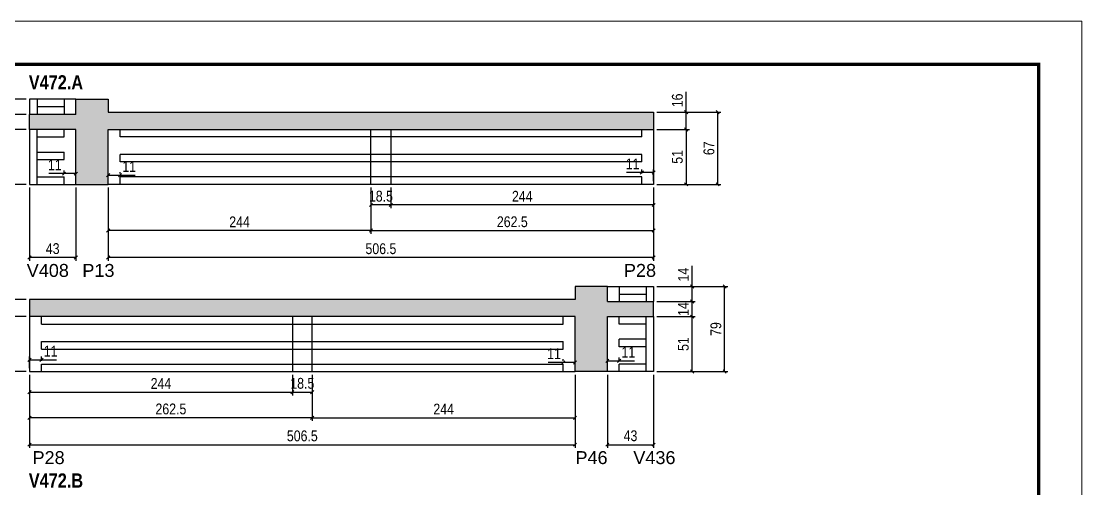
# Model space of a CAD drawing. Extents: x 3309 to 9563, y -2522 to 14608.
# Drawn here: x 5408 to 6393, y 10728 to 11162 of the extents above; entities that cross this region are included whole.
import ezdxf

# ---------------------------------------------------------------- set-up
doc = ezdxf.new("R2010")
doc.units = 0
doc.linetypes.add('DASHED', pattern=[0.75, 0.5, -0.25])
for name, color, linetype in [('5', 5, 'Continuous'), ('COTA', 241, 'Continuous'), ('NOMENCLATURA', 7, 'Continuous'), ('Painéis', 200, 'Continuous'), ('SARR_2.2x7', 40, 'Continuous'), ('SARR_EDITAR', 141, 'Continuous')]:
    doc.layers.add(name, color=color, linetype=linetype)
doc.layers.add('Folhas', color=255, linetype='Continuous', lineweight=9)
doc.layers.add('SARRAFO DE PRESSAO', color=251, linetype='DASHED', lineweight=9)
doc.styles.add('COTA TECNICA', font='techl___.ttf', dxfattribs={"height": 10})
doc.styles.get("Standard").update_dxf_attribs({"font": 'arial.ttf'})
doc.styles.add('TECNICA', font='techb___.ttf', dxfattribs={"height": 10})
doc.dimstyles.new('PAINEL', dxfattribs={"dimtxt": 10, "dimasz": 3, "dimexe": 3, "dimexo": 3, "dimgap": 3, "dimtad": 1, "dimdec": 1, "dimzin": 12, "dimdsep": 46, "dimtxsty": 'COTA TECNICA', "dimblk1": 'OBLIQUE', "dimblk2": 'OBLIQUE', "dimsah": 1, "dimcen": 0.9, "dimclrd": 4, "dimclre": 4, "dimclrt": 240, "dimadec": 1, "dimazin": 3, "dimtfac": 1, "dimtdec": 1, "dimtmove": 0, "dimatfit": 3, "dimfxl": 1, "dimtolj": 1, "dimtzin": 12, "dimarcsym": 0})

# ---------------------------------------------------------------- blocks, each defined once
blk = doc.blocks.new('9999999999')
at = {"layer": 'Folhas'}
blk.add_lwpolyline([(98138.98, 34190.21), (99623.98, 34190.21), (99623.98, 35240.21), (98138.98, 35240.21)], close=True, dxfattribs=at)
at = {"layer": 'Folhas', "color": 30, "const_width": 3}
blk.add_lwpolyline([(98213.98, 34230.21), (99583.98, 34230.21), (99583.98, 35200.21), (98213.98, 35200.21)], close=True, dxfattribs=at)
blk = doc.blocks.new('_Oblique')
at = {"color": 0, "linetype": 'ByBlock', "lineweight": -2}
blk.add_line((-0.5, -0.5), (0.5, 0.5), dxfattribs=at)
blk = doc.blocks.new('*D367')
at = {"layer": 'COTA', "color": 4, "lineweight": -2, "transparency": 16777216}
for p, q in [((5415.82, 11007.59), (5415.82, 10939.65)), ((5458.82, 11007.59), (5458.82, 10939.65)), ((5458.82, 10942.65), (5415.82, 10942.65))]:
    blk.add_line(p, q, dxfattribs=at)
at = {"layer": 'Defpoints', "color": 0, "transparency": 16777216}
for p in [(5415.82, 11010.59), (5458.82, 11010.59), (5415.82, 10942.65)]:
    blk.add_point(p, dxfattribs=at)
at = {"layer": 'COTA', "color": 4, "lineweight": -2, "transparency": 16777216, "xscale": 3, "yscale": 3, "zscale": 3, "rotation": 180}
blk.add_blockref('_Oblique', (5415.82, 10942.65), dxfattribs=at)
at = {"layer": 'COTA', "color": 4, "lineweight": -2, "transparency": 16777216, "xscale": 3, "yscale": 3, "zscale": 3}
blk.add_blockref('_Oblique', (5458.82, 10942.65), dxfattribs=at)
at = {"layer": 'COTA', "color": 240, "transparency": 16777216, "insert": (5437.32, 10950.86), "char_height": 10, "attachment_point": 5, "style": 'COTA TECNICA'}
blk.add_mtext('\\A1;43', dxfattribs=at)
blk = doc.blocks.new('*D368')
at = {"layer": 'COTA', "color": 4, "lineweight": -2, "transparency": 16777216}
for p, q in [((5488.82, 11007.59), (5488.82, 10939.65)), ((5995.32, 11007.59), (5995.32, 10939.65)), ((5995.32, 10942.65), (5488.82, 10942.65))]:
    blk.add_line(p, q, dxfattribs=at)
at = {"layer": 'Defpoints', "color": 0, "transparency": 16777216}
for p in [(5488.82, 11010.59), (5995.32, 11010.59), (5488.82, 10942.65)]:
    blk.add_point(p, dxfattribs=at)
at = {"layer": 'COTA', "color": 4, "lineweight": -2, "transparency": 16777216, "xscale": 3, "yscale": 3, "zscale": 3, "rotation": 180}
blk.add_blockref('_Oblique', (5488.82, 10942.65), dxfattribs=at)
at = {"layer": 'COTA', "color": 4, "lineweight": -2, "transparency": 16777216, "xscale": 3, "yscale": 3, "zscale": 3}
blk.add_blockref('_Oblique', (5995.32, 10942.65), dxfattribs=at)
at = {"layer": 'COTA', "color": 240, "transparency": 16777216, "insert": (5742.07, 10950.75), "char_height": 10, "attachment_point": 5, "style": 'COTA TECNICA'}
blk.add_mtext('\\A1;506.5', dxfattribs=at)
blk = doc.blocks.new('*D369')
at = {"layer": 'COTA', "color": 4, "lineweight": -2, "transparency": 16777216}
for p, q in [((5751.32, 11007.59), (5751.32, 10988.44)), ((5995.32, 11007.59), (5995.32, 10988.44)), ((5995.32, 10991.44), (5751.32, 10991.44))]:
    blk.add_line(p, q, dxfattribs=at)
at = {"layer": 'Defpoints', "color": 0, "transparency": 16777216}
for p in [(5751.32, 11010.59), (5995.32, 11010.59), (5751.32, 10991.44)]:
    blk.add_point(p, dxfattribs=at)
at = {"layer": 'COTA', "color": 4, "lineweight": -2, "transparency": 16777216, "xscale": 3, "yscale": 3, "zscale": 3, "rotation": 180}
blk.add_blockref('_Oblique', (5751.32, 10991.44), dxfattribs=at)
at = {"layer": 'COTA', "color": 4, "lineweight": -2, "transparency": 16777216, "xscale": 3, "yscale": 3, "zscale": 3}
blk.add_blockref('_Oblique', (5995.32, 10991.44), dxfattribs=at)
at = {"layer": 'COTA', "color": 240, "transparency": 16777216, "insert": (5873.32, 10999.52), "char_height": 10, "attachment_point": 5, "style": 'COTA TECNICA'}
blk.add_mtext('\\A1;244', dxfattribs=at)
blk = doc.blocks.new('*D364')
at = {"layer": 'COTA', "color": 4, "lineweight": -2, "transparency": 16777216}
for p, q in [((5488.82, 11007.59), (5488.82, 10964.66)), ((5732.82, 11007.59), (5732.82, 10964.66)), ((5732.82, 10967.66), (5488.82, 10967.66))]:
    blk.add_line(p, q, dxfattribs=at)
at = {"layer": 'Defpoints', "color": 0, "transparency": 16777216}
for p in [(5488.82, 11010.59), (5732.82, 11010.59), (5488.82, 10967.66)]:
    blk.add_point(p, dxfattribs=at)
at = {"layer": 'COTA', "color": 4, "lineweight": -2, "transparency": 16777216, "xscale": 3, "yscale": 3, "zscale": 3, "rotation": 180}
blk.add_blockref('_Oblique', (5488.82, 10967.66), dxfattribs=at)
at = {"layer": 'COTA', "color": 4, "lineweight": -2, "transparency": 16777216, "xscale": 3, "yscale": 3, "zscale": 3}
blk.add_blockref('_Oblique', (5732.82, 10967.66), dxfattribs=at)
at = {"layer": 'COTA', "color": 240, "transparency": 16777216, "insert": (5610.82, 10975.73), "char_height": 10, "attachment_point": 5, "style": 'COTA TECNICA'}
blk.add_mtext('\\A1;244', dxfattribs=at)
blk = doc.blocks.new('*D370')
at = {"layer": 'COTA', "color": 4, "lineweight": -2, "transparency": 16777216}
for p, q in [((5732.82, 11007.59), (5732.82, 10988.44)), ((5751.32, 11007.59), (5751.32, 10988.44)), ((5751.32, 10991.44), (5732.82, 10991.44))]:
    blk.add_line(p, q, dxfattribs=at)
at = {"layer": 'Defpoints', "color": 0, "transparency": 16777216}
for p in [(5732.82, 11010.59), (5751.32, 11010.59), (5732.82, 10991.44)]:
    blk.add_point(p, dxfattribs=at)
at = {"layer": 'COTA', "color": 4, "lineweight": -2, "transparency": 16777216, "xscale": 3, "yscale": 3, "zscale": 3, "rotation": 180}
blk.add_blockref('_Oblique', (5732.82, 10991.44), dxfattribs=at)
at = {"layer": 'COTA', "color": 4, "lineweight": -2, "transparency": 16777216, "xscale": 3, "yscale": 3, "zscale": 3}
blk.add_blockref('_Oblique', (5751.32, 10991.44), dxfattribs=at)
at = {"layer": 'COTA', "color": 240, "transparency": 16777216, "insert": (5742.07, 10999.57), "char_height": 10, "attachment_point": 5, "style": 'COTA TECNICA'}
blk.add_mtext('\\A1;18.5', dxfattribs=at)
blk = doc.blocks.new('*D371')
at = {"layer": 'COTA', "color": 4, "lineweight": -2, "transparency": 16777216}
for p, q in [((5998.32, 11061.59), (6028.47, 11061.59)), ((6025.47, 11061.59), (6025.47, 11010.59)), ((5998.32, 11010.59), (6028.47, 11010.59))]:
    blk.add_line(p, q, dxfattribs=at)
at = {"layer": 'Defpoints', "color": 0, "transparency": 16777216}
for p in [(5995.32, 11061.59), (5995.32, 11010.59), (6025.47, 11010.59)]:
    blk.add_point(p, dxfattribs=at)
at = {"layer": 'COTA', "color": 4, "lineweight": -2, "transparency": 16777216, "xscale": 3, "yscale": 3, "zscale": 3}
for p, rotation in [((6025.47, 11061.59), 90), ((6025.47, 11010.59), 270)]:
    blk.add_blockref('_Oblique', p, dxfattribs=dict(at, rotation=rotation))
at = {"layer": 'COTA', "color": 240, "transparency": 16777216, "insert": (6017.36, 11036.09), "char_height": 10, "attachment_point": 5, "rotation": 90, "style": 'COTA TECNICA'}
blk.add_mtext('\\A1;51', dxfattribs=at)
blk = doc.blocks.new('*D372')
at = {"layer": 'COTA', "color": 4, "lineweight": -2, "transparency": 16777216}
for p, q in [((6025.47, 11077.59), (6025.47, 11096.6)), ((5998.32, 11077.59), (6028.47, 11077.59)), ((6025.47, 11061.59), (6025.47, 11077.59)), ((5998.32, 11061.59), (6028.47, 11061.59))]:
    blk.add_line(p, q, dxfattribs=at)
at = {"layer": 'Defpoints', "color": 0, "transparency": 16777216}
for p in [(5995.32, 11077.59), (6025.47, 11077.59), (5995.32, 11061.59)]:
    blk.add_point(p, dxfattribs=at)
at = {"layer": 'COTA', "color": 4, "lineweight": -2, "transparency": 16777216, "xscale": 3, "yscale": 3, "zscale": 3}
for p, rotation in [((6025.47, 11077.59), 90), ((6025.47, 11061.59), 270)]:
    blk.add_blockref('_Oblique', p, dxfattribs=dict(at, rotation=rotation))
at = {"layer": 'COTA', "color": 240, "transparency": 16777216, "insert": (6017.37, 11088.59), "char_height": 10, "attachment_point": 5, "rotation": 90, "style": 'COTA TECNICA'}
blk.add_mtext('\\A1;16', dxfattribs=at)
blk = doc.blocks.new('*D373')
at = {"layer": 'COTA', "color": 4, "lineweight": -2, "transparency": 16777216}
for p, q in [((5998.32, 11077.59), (6057.8, 11077.59)), ((6054.8, 11010.59), (6054.8, 11077.59)), ((5998.32, 11010.59), (6057.8, 11010.59))]:
    blk.add_line(p, q, dxfattribs=at)
at = {"layer": 'Defpoints', "color": 0, "transparency": 16777216}
for p in [(5995.32, 11077.59), (6054.8, 11077.59), (5995.32, 11010.59)]:
    blk.add_point(p, dxfattribs=at)
at = {"layer": 'COTA', "color": 4, "lineweight": -2, "transparency": 16777216, "xscale": 3, "yscale": 3, "zscale": 3}
for p, rotation in [((6054.8, 11077.59), 90), ((6054.8, 11010.59), 270)]:
    blk.add_blockref('_Oblique', p, dxfattribs=dict(at, rotation=rotation))
at = {"layer": 'COTA', "color": 240, "transparency": 16777216, "insert": (6046.7, 11044.09), "char_height": 10, "attachment_point": 5, "rotation": 90, "style": 'COTA TECNICA'}
blk.add_mtext('\\A1;67', dxfattribs=at)
blk = doc.blocks.new('*D374')
at = {"layer": 'COTA', "color": 4, "lineweight": -2, "transparency": 16777216}
for p, q in [((5732.82, 11007.59), (5732.82, 10964.66)), ((5995.32, 11007.59), (5995.32, 10964.66)), ((5732.82, 10967.66), (5995.32, 10967.66))]:
    blk.add_line(p, q, dxfattribs=at)
at = {"layer": 'Defpoints', "color": 0, "transparency": 16777216}
for p in [(5732.82, 11010.59), (5995.32, 11010.59), (5995.32, 10967.66)]:
    blk.add_point(p, dxfattribs=at)
at = {"layer": 'COTA', "color": 4, "lineweight": -2, "transparency": 16777216, "xscale": 3, "yscale": 3, "zscale": 3, "rotation": 180}
blk.add_blockref('_Oblique', (5732.82, 10967.66), dxfattribs=at)
at = {"layer": 'COTA', "color": 4, "lineweight": -2, "transparency": 16777216, "xscale": 3, "yscale": 3, "zscale": 3}
blk.add_blockref('_Oblique', (5995.32, 10967.66), dxfattribs=at)
at = {"layer": 'COTA', "color": 240, "transparency": 16777216, "insert": (5864.07, 10975.77), "char_height": 10, "attachment_point": 5, "style": 'COTA TECNICA'}
blk.add_mtext('\\A1;262.5', dxfattribs=at)
blk = doc.blocks.new('*D375')
at = {"layer": 'COTA', "color": 4, "lineweight": -2, "transparency": 16777216}
for p, q in [((5488.82, 11020.59), (5488.82, 11022.06)), ((5499.82, 11020.59), (5499.82, 11022.06)), ((5488.82, 11019.06), (5499.82, 11019.06)), ((5499.82, 11019.06), (5513.91, 11019.06))]:
    blk.add_line(p, q, dxfattribs=at)
at = {"layer": 'Defpoints', "color": 0, "transparency": 16777216}
for p in [(5488.82, 11017.59), (5499.82, 11019.06), (5499.82, 11017.59)]:
    blk.add_point(p, dxfattribs=at)
at = {"layer": 'COTA', "color": 4, "lineweight": -2, "transparency": 16777216, "xscale": 3, "yscale": 3, "zscale": 3, "rotation": 180}
blk.add_blockref('_Oblique', (5488.82, 11019.06), dxfattribs=at)
at = {"layer": 'COTA', "color": 4, "lineweight": -2, "transparency": 16777216, "xscale": 3, "yscale": 3, "zscale": 3}
blk.add_blockref('_Oblique', (5499.82, 11019.06), dxfattribs=at)
at = {"layer": 'COTA', "color": 240, "transparency": 16777216, "insert": (5508.36, 11027.12), "char_height": 10, "attachment_point": 5, "style": 'COTA TECNICA'}
blk.add_mtext('\\A1;11', dxfattribs=at)
blk = doc.blocks.new('*D376')
at = {"layer": 'COTA', "color": 4, "lineweight": -2, "transparency": 16777216}
for p, q in [((5984.32, 11021.49), (5970.23, 11021.49)), ((5984.32, 11020.59), (5984.32, 11024.49)), ((5995.32, 11021.49), (5984.32, 11021.49)), ((5995.32, 11013.59), (5995.32, 11024.49))]:
    blk.add_line(p, q, dxfattribs=at)
at = {"layer": 'Defpoints', "color": 0, "transparency": 16777216}
for p in [(5984.32, 11021.49), (5984.32, 11017.59), (5995.32, 11010.59)]:
    blk.add_point(p, dxfattribs=at)
at = {"layer": 'COTA', "color": 4, "lineweight": -2, "transparency": 16777216, "xscale": 3, "yscale": 3, "zscale": 3, "rotation": 180}
blk.add_blockref('_Oblique', (5984.32, 11021.49), dxfattribs=at)
at = {"layer": 'COTA', "color": 4, "lineweight": -2, "transparency": 16777216, "xscale": 3, "yscale": 3, "zscale": 3}
blk.add_blockref('_Oblique', (5995.32, 11021.49), dxfattribs=at)
at = {"layer": 'COTA', "color": 240, "transparency": 16777216, "insert": (5975.77, 11029.55), "char_height": 10, "attachment_point": 5, "style": 'COTA TECNICA'}
blk.add_mtext('\\A1;11', dxfattribs=at)
blk = doc.blocks.new('*D377')
at = {"layer": 'COTA', "color": 4, "lineweight": -2, "transparency": 16777216}
for p, q in [((5412.82, 11061.59), (5396.57, 11061.59)), ((5399.57, 11010.59), (5399.57, 11061.59)), ((5412.82, 11010.59), (5396.57, 11010.59))]:
    blk.add_line(p, q, dxfattribs=at)
at = {"layer": 'Defpoints', "color": 0, "transparency": 16777216}
for p in [(5399.57, 11061.59), (5415.82, 11061.59), (5415.82, 11010.59)]:
    blk.add_point(p, dxfattribs=at)
at = {"layer": 'COTA', "color": 4, "lineweight": -2, "transparency": 16777216, "xscale": 3, "yscale": 3, "zscale": 3}
for p, rotation in [((5399.57, 11061.59), 90), ((5399.57, 11010.59), 270)]:
    blk.add_blockref('_Oblique', p, dxfattribs=dict(at, rotation=rotation))
at = {"layer": 'COTA', "color": 240, "transparency": 16777216, "insert": (5391.46, 11036.09), "char_height": 10, "attachment_point": 5, "rotation": 90, "style": 'COTA TECNICA'}
blk.add_mtext('\\A1;51', dxfattribs=at)
blk = doc.blocks.new('*D378')
at = {"layer": 'COTA', "color": 4, "lineweight": -2, "transparency": 16777216}
for p, q in [((5412.82, 11075.59), (5396.57, 11075.59)), ((5399.57, 11061.59), (5399.57, 11075.59)), ((5412.82, 11061.59), (5396.57, 11061.59))]:
    blk.add_line(p, q, dxfattribs=at)
at = {"layer": 'Defpoints', "color": 0, "transparency": 16777216}
for p in [(5399.57, 11075.59), (5415.82, 11075.59), (5415.82, 11061.59)]:
    blk.add_point(p, dxfattribs=at)
at = {"layer": 'COTA', "color": 4, "lineweight": -2, "transparency": 16777216, "xscale": 3, "yscale": 3, "zscale": 3}
for p, rotation in [((5399.57, 11075.59), 90), ((5399.57, 11061.59), 270)]:
    blk.add_blockref('_Oblique', p, dxfattribs=dict(at, rotation=rotation))
at = {"layer": 'COTA', "color": 240, "transparency": 16777216, "insert": (5391.5, 11068.59), "char_height": 10, "attachment_point": 5, "rotation": 90, "style": 'COTA TECNICA'}
blk.add_mtext('\\A1;14', dxfattribs=at)
blk = doc.blocks.new('*D379')
at = {"layer": 'COTA', "color": 4, "lineweight": -2, "transparency": 16777216}
for p, q in [((5399.57, 11089.59), (5399.57, 11108.7)), ((5412.82, 11089.59), (5396.57, 11089.59)), ((5399.57, 11075.59), (5399.57, 11089.59)), ((5412.82, 11075.59), (5396.57, 11075.59))]:
    blk.add_line(p, q, dxfattribs=at)
at = {"layer": 'Defpoints', "color": 0, "transparency": 16777216}
for p in [(5399.57, 11089.59), (5415.82, 11089.59), (5415.82, 11075.59)]:
    blk.add_point(p, dxfattribs=at)
at = {"layer": 'COTA', "color": 4, "lineweight": -2, "transparency": 16777216, "xscale": 3, "yscale": 3, "zscale": 3}
for p, rotation in [((5399.57, 11089.59), 90), ((5399.57, 11075.59), 270)]:
    blk.add_blockref('_Oblique', p, dxfattribs=dict(at, rotation=rotation))
at = {"layer": 'COTA', "color": 240, "transparency": 16777216, "insert": (5391.5, 11100.65), "char_height": 10, "attachment_point": 5, "rotation": 90, "style": 'COTA TECNICA'}
blk.add_mtext('\\A1;14', dxfattribs=at)
blk = doc.blocks.new('*D380')
at = {"layer": 'COTA', "color": 4, "lineweight": -2, "transparency": 16777216}
for p, q in [((5412.82, 11089.59), (5366.36, 11089.59)), ((5369.36, 11010.59), (5369.36, 11089.59)), ((5412.82, 11010.59), (5366.36, 11010.59))]:
    blk.add_line(p, q, dxfattribs=at)
at = {"layer": 'Defpoints', "color": 0, "transparency": 16777216}
for p in [(5369.36, 11089.59), (5415.82, 11089.59), (5415.82, 11010.59)]:
    blk.add_point(p, dxfattribs=at)
at = {"layer": 'COTA', "color": 4, "lineweight": -2, "transparency": 16777216, "xscale": 3, "yscale": 3, "zscale": 3}
for p, rotation in [((5369.36, 11089.59), 90), ((5369.36, 11010.59), 270)]:
    blk.add_blockref('_Oblique', p, dxfattribs=dict(at, rotation=rotation))
at = {"layer": 'COTA', "color": 240, "transparency": 16777216, "insert": (5361.25, 11050.09), "char_height": 10, "attachment_point": 5, "rotation": 90, "style": 'COTA TECNICA'}
blk.add_mtext('\\A1;79', dxfattribs=at)
blk = doc.blocks.new('*D381')
at = {"layer": 'COTA', "color": 4, "lineweight": -2, "transparency": 16777216}
for p, q in [((5447.82, 11020.56), (5433.73, 11020.56)), ((5447.82, 11020.59), (5447.82, 11023.56)), ((5458.82, 11020.56), (5447.82, 11020.56)), ((5458.82, 11013.59), (5458.82, 11023.56))]:
    blk.add_line(p, q, dxfattribs=at)
at = {"layer": 'Defpoints', "color": 0, "transparency": 16777216}
for p in [(5447.82, 11020.56), (5447.82, 11017.59), (5458.82, 11010.59)]:
    blk.add_point(p, dxfattribs=at)
at = {"layer": 'COTA', "color": 4, "lineweight": -2, "transparency": 16777216, "xscale": 3, "yscale": 3, "zscale": 3, "rotation": 180}
blk.add_blockref('_Oblique', (5447.82, 11020.56), dxfattribs=at)
at = {"layer": 'COTA', "color": 4, "lineweight": -2, "transparency": 16777216, "xscale": 3, "yscale": 3, "zscale": 3}
blk.add_blockref('_Oblique', (5458.82, 11020.56), dxfattribs=at)
at = {"layer": 'COTA', "color": 240, "transparency": 16777216, "insert": (5439.27, 11028.62), "char_height": 10, "attachment_point": 5, "style": 'COTA TECNICA'}
blk.add_mtext('\\A1;11', dxfattribs=at)
blk = doc.blocks.new('*D382')
at = {"layer": 'COTA', "color": 4, "lineweight": -2, "transparency": 16777216}
for p, q in [((5952.32, 10833.7), (5952.32, 10765.76)), ((5995.32, 10833.7), (5995.32, 10765.76)), ((5952.32, 10768.76), (5995.32, 10768.76))]:
    blk.add_line(p, q, dxfattribs=at)
at = {"layer": 'Defpoints', "color": 0, "transparency": 16777216}
for p in [(5952.32, 10836.7), (5995.32, 10836.7), (5995.32, 10768.76)]:
    blk.add_point(p, dxfattribs=at)
at = {"layer": 'COTA', "color": 4, "lineweight": -2, "transparency": 16777216, "xscale": 3, "yscale": 3, "zscale": 3, "rotation": 180}
blk.add_blockref('_Oblique', (5952.32, 10768.76), dxfattribs=at)
at = {"layer": 'COTA', "color": 4, "lineweight": -2, "transparency": 16777216, "xscale": 3, "yscale": 3, "zscale": 3}
blk.add_blockref('_Oblique', (5995.32, 10768.76), dxfattribs=at)
at = {"layer": 'COTA', "color": 240, "transparency": 16777216, "insert": (5973.82, 10776.98), "char_height": 10, "attachment_point": 5, "style": 'COTA TECNICA'}
blk.add_mtext('\\A1;43', dxfattribs=at)
blk = doc.blocks.new('*D383')
at = {"layer": 'COTA', "color": 4, "lineweight": -2, "transparency": 16777216}
for p, q in [((5415.82, 10833.7), (5415.82, 10765.76)), ((5922.32, 10833.7), (5922.32, 10765.76)), ((5415.82, 10768.76), (5922.32, 10768.76))]:
    blk.add_line(p, q, dxfattribs=at)
at = {"layer": 'Defpoints', "color": 0, "transparency": 16777216}
for p in [(5415.82, 10836.7), (5922.32, 10836.7), (5922.32, 10768.76)]:
    blk.add_point(p, dxfattribs=at)
at = {"layer": 'COTA', "color": 4, "lineweight": -2, "transparency": 16777216, "xscale": 3, "yscale": 3, "zscale": 3, "rotation": 180}
blk.add_blockref('_Oblique', (5415.82, 10768.76), dxfattribs=at)
at = {"layer": 'COTA', "color": 4, "lineweight": -2, "transparency": 16777216, "xscale": 3, "yscale": 3, "zscale": 3}
blk.add_blockref('_Oblique', (5922.32, 10768.76), dxfattribs=at)
at = {"layer": 'COTA', "color": 240, "transparency": 16777216, "insert": (5669.07, 10776.87), "char_height": 10, "attachment_point": 5, "style": 'COTA TECNICA'}
blk.add_mtext('\\A1;506.5', dxfattribs=at)
blk = doc.blocks.new('*D384')
at = {"layer": 'COTA', "color": 4, "lineweight": -2, "transparency": 16777216}
for p, q in [((5415.82, 10833.7), (5415.82, 10814.56)), ((5659.82, 10833.7), (5659.82, 10814.56)), ((5415.82, 10817.56), (5659.82, 10817.56))]:
    blk.add_line(p, q, dxfattribs=at)
at = {"layer": 'Defpoints', "color": 0, "transparency": 16777216}
for p in [(5415.82, 10836.7), (5659.82, 10836.7), (5659.82, 10817.56)]:
    blk.add_point(p, dxfattribs=at)
at = {"layer": 'COTA', "color": 4, "lineweight": -2, "transparency": 16777216, "xscale": 3, "yscale": 3, "zscale": 3, "rotation": 180}
blk.add_blockref('_Oblique', (5415.82, 10817.56), dxfattribs=at)
at = {"layer": 'COTA', "color": 4, "lineweight": -2, "transparency": 16777216, "xscale": 3, "yscale": 3, "zscale": 3}
blk.add_blockref('_Oblique', (5659.82, 10817.56), dxfattribs=at)
at = {"layer": 'COTA', "color": 240, "transparency": 16777216, "insert": (5537.82, 10825.63), "char_height": 10, "attachment_point": 5, "style": 'COTA TECNICA'}
blk.add_mtext('\\A1;244', dxfattribs=at)
blk = doc.blocks.new('*D365')
at = {"layer": 'COTA', "color": 4, "lineweight": -2, "transparency": 16777216}
for p, q in [((5678.32, 10833.7), (5678.32, 10790.77)), ((5922.32, 10833.7), (5922.32, 10790.77)), ((5678.32, 10793.77), (5922.32, 10793.77))]:
    blk.add_line(p, q, dxfattribs=at)
at = {"layer": 'Defpoints', "color": 0, "transparency": 16777216}
for p in [(5678.32, 10836.7), (5922.32, 10836.7), (5922.32, 10793.77)]:
    blk.add_point(p, dxfattribs=at)
at = {"layer": 'COTA', "color": 4, "lineweight": -2, "transparency": 16777216, "xscale": 3, "yscale": 3, "zscale": 3, "rotation": 180}
blk.add_blockref('_Oblique', (5678.32, 10793.77), dxfattribs=at)
at = {"layer": 'COTA', "color": 4, "lineweight": -2, "transparency": 16777216, "xscale": 3, "yscale": 3, "zscale": 3}
blk.add_blockref('_Oblique', (5922.32, 10793.77), dxfattribs=at)
at = {"layer": 'COTA', "color": 240, "transparency": 16777216, "insert": (5800.32, 10801.84), "char_height": 10, "attachment_point": 5, "style": 'COTA TECNICA'}
blk.add_mtext('\\A1;244', dxfattribs=at)
blk = doc.blocks.new('*D385')
at = {"layer": 'COTA', "color": 4, "lineweight": -2, "transparency": 16777216}
for p, q in [((5659.82, 10833.7), (5659.82, 10814.56)), ((5678.32, 10833.7), (5678.32, 10814.56)), ((5659.82, 10817.56), (5678.32, 10817.56))]:
    blk.add_line(p, q, dxfattribs=at)
at = {"layer": 'Defpoints', "color": 0, "transparency": 16777216}
for p in [(5659.82, 10836.7), (5678.32, 10836.7), (5678.32, 10817.56)]:
    blk.add_point(p, dxfattribs=at)
at = {"layer": 'COTA', "color": 4, "lineweight": -2, "transparency": 16777216, "xscale": 3, "yscale": 3, "zscale": 3, "rotation": 180}
blk.add_blockref('_Oblique', (5659.82, 10817.56), dxfattribs=at)
at = {"layer": 'COTA', "color": 4, "lineweight": -2, "transparency": 16777216, "xscale": 3, "yscale": 3, "zscale": 3}
blk.add_blockref('_Oblique', (5678.32, 10817.56), dxfattribs=at)
at = {"layer": 'COTA', "color": 240, "transparency": 16777216, "insert": (5669.07, 10825.69), "char_height": 10, "attachment_point": 5, "style": 'COTA TECNICA'}
blk.add_mtext('\\A1;18.5', dxfattribs=at)
blk = doc.blocks.new('*D386')
at = {"layer": 'COTA', "color": 4, "lineweight": -2, "transparency": 16777216}
for p, q in [((5412.82, 10887.7), (5394.04, 10887.7)), ((5397.04, 10887.7), (5397.04, 10836.7)), ((5412.82, 10836.7), (5394.04, 10836.7))]:
    blk.add_line(p, q, dxfattribs=at)
at = {"layer": 'Defpoints', "color": 0, "transparency": 16777216}
for p in [(5415.82, 10887.7), (5397.04, 10836.7), (5415.82, 10836.7)]:
    blk.add_point(p, dxfattribs=at)
at = {"layer": 'COTA', "color": 4, "lineweight": -2, "transparency": 16777216, "xscale": 3, "yscale": 3, "zscale": 3}
for p, rotation in [((5397.04, 10887.7), 90), ((5397.04, 10836.7), 270)]:
    blk.add_blockref('_Oblique', p, dxfattribs=dict(at, rotation=rotation))
at = {"layer": 'COTA', "color": 240, "transparency": 16777216, "insert": (5388.94, 10862.2), "char_height": 10, "attachment_point": 5, "rotation": 90, "style": 'COTA TECNICA'}
blk.add_mtext('\\A1;51', dxfattribs=at)
blk = doc.blocks.new('*D387')
at = {"layer": 'COTA', "color": 4, "lineweight": -2, "transparency": 16777216}
for p, q in [((5397.04, 10903.7), (5397.04, 10922.72)), ((5412.82, 10903.7), (5394.04, 10903.7)), ((5397.04, 10887.7), (5397.04, 10903.7)), ((5412.82, 10887.7), (5394.04, 10887.7))]:
    blk.add_line(p, q, dxfattribs=at)
at = {"layer": 'Defpoints', "color": 0, "transparency": 16777216}
for p in [(5397.04, 10903.7), (5415.82, 10903.7), (5415.82, 10887.7)]:
    blk.add_point(p, dxfattribs=at)
at = {"layer": 'COTA', "color": 4, "lineweight": -2, "transparency": 16777216, "xscale": 3, "yscale": 3, "zscale": 3}
for p, rotation in [((5397.04, 10903.7), 90), ((5397.04, 10887.7), 270)]:
    blk.add_blockref('_Oblique', p, dxfattribs=dict(at, rotation=rotation))
at = {"layer": 'COTA', "color": 240, "transparency": 16777216, "insert": (5388.94, 10914.71), "char_height": 10, "attachment_point": 5, "rotation": 90, "style": 'COTA TECNICA'}
blk.add_mtext('\\A1;16', dxfattribs=at)
blk = doc.blocks.new('*D388')
at = {"layer": 'COTA', "color": 4, "lineweight": -2, "transparency": 16777216}
for p, q in [((5412.82, 10903.7), (5364.71, 10903.7)), ((5367.71, 10836.7), (5367.71, 10903.7)), ((5412.82, 10836.7), (5364.71, 10836.7))]:
    blk.add_line(p, q, dxfattribs=at)
at = {"layer": 'Defpoints', "color": 0, "transparency": 16777216}
for p in [(5367.71, 10903.7), (5415.82, 10903.7), (5415.82, 10836.7)]:
    blk.add_point(p, dxfattribs=at)
at = {"layer": 'COTA', "color": 4, "lineweight": -2, "transparency": 16777216, "xscale": 3, "yscale": 3, "zscale": 3}
for p, rotation in [((5367.71, 10903.7), 90), ((5367.71, 10836.7), 270)]:
    blk.add_blockref('_Oblique', p, dxfattribs=dict(at, rotation=rotation))
at = {"layer": 'COTA', "color": 240, "transparency": 16777216, "insert": (5359.61, 10870.2), "char_height": 10, "attachment_point": 5, "rotation": 90, "style": 'COTA TECNICA'}
blk.add_mtext('\\A1;67', dxfattribs=at)
blk = doc.blocks.new('*D389')
at = {"layer": 'COTA', "color": 4, "lineweight": -2, "transparency": 16777216}
for p, q in [((5415.82, 10833.7), (5415.82, 10790.77)), ((5678.32, 10833.7), (5678.32, 10790.77)), ((5678.32, 10793.77), (5415.82, 10793.77))]:
    blk.add_line(p, q, dxfattribs=at)
at = {"layer": 'Defpoints', "color": 0, "transparency": 16777216}
for p in [(5415.82, 10836.7), (5678.32, 10836.7), (5415.82, 10793.77)]:
    blk.add_point(p, dxfattribs=at)
at = {"layer": 'COTA', "color": 4, "lineweight": -2, "transparency": 16777216, "xscale": 3, "yscale": 3, "zscale": 3, "rotation": 180}
blk.add_blockref('_Oblique', (5415.82, 10793.77), dxfattribs=at)
at = {"layer": 'COTA', "color": 4, "lineweight": -2, "transparency": 16777216, "xscale": 3, "yscale": 3, "zscale": 3}
blk.add_blockref('_Oblique', (5678.32, 10793.77), dxfattribs=at)
at = {"layer": 'COTA', "color": 240, "transparency": 16777216, "insert": (5547.07, 10801.88), "char_height": 10, "attachment_point": 5, "style": 'COTA TECNICA'}
blk.add_mtext('\\A1;262.5', dxfattribs=at)
blk = doc.blocks.new('*D390')
at = {"layer": 'COTA', "color": 4, "lineweight": -2, "transparency": 16777216}
for p, q in [((5911.32, 10845.17), (5897.23, 10845.17)), ((5911.32, 10846.7), (5911.32, 10848.17)), ((5922.32, 10845.17), (5911.32, 10845.17)), ((5922.32, 10846.7), (5922.32, 10848.17))]:
    blk.add_line(p, q, dxfattribs=at)
at = {"layer": 'Defpoints', "color": 0, "transparency": 16777216}
for p in [(5911.32, 10845.17), (5911.32, 10843.7), (5922.32, 10843.7)]:
    blk.add_point(p, dxfattribs=at)
at = {"layer": 'COTA', "color": 4, "lineweight": -2, "transparency": 16777216, "xscale": 3, "yscale": 3, "zscale": 3, "rotation": 180}
blk.add_blockref('_Oblique', (5911.32, 10845.17), dxfattribs=at)
at = {"layer": 'COTA', "color": 4, "lineweight": -2, "transparency": 16777216, "xscale": 3, "yscale": 3, "zscale": 3}
blk.add_blockref('_Oblique', (5922.32, 10845.17), dxfattribs=at)
at = {"layer": 'COTA', "color": 240, "transparency": 16777216, "insert": (5902.77, 10853.23), "char_height": 10, "attachment_point": 5, "style": 'COTA TECNICA'}
blk.add_mtext('\\A1;11', dxfattribs=at)
blk = doc.blocks.new('*D391')
at = {"layer": 'COTA', "color": 4, "lineweight": -2, "transparency": 16777216}
for p, q in [((5415.82, 10839.7), (5415.82, 10850.6)), ((5415.82, 10847.6), (5426.82, 10847.6)), ((5426.82, 10846.7), (5426.82, 10850.6)), ((5426.82, 10847.6), (5440.91, 10847.6))]:
    blk.add_line(p, q, dxfattribs=at)
at = {"layer": 'Defpoints', "color": 0, "transparency": 16777216}
for p in [(5426.82, 10847.6), (5426.82, 10843.7), (5415.82, 10836.7)]:
    blk.add_point(p, dxfattribs=at)
at = {"layer": 'COTA', "color": 4, "lineweight": -2, "transparency": 16777216, "xscale": 3, "yscale": 3, "zscale": 3, "rotation": 180}
blk.add_blockref('_Oblique', (5415.82, 10847.6), dxfattribs=at)
at = {"layer": 'COTA', "color": 4, "lineweight": -2, "transparency": 16777216, "xscale": 3, "yscale": 3, "zscale": 3}
blk.add_blockref('_Oblique', (5426.82, 10847.6), dxfattribs=at)
at = {"layer": 'COTA', "color": 240, "transparency": 16777216, "insert": (5435.36, 10855.66), "char_height": 10, "attachment_point": 5, "style": 'COTA TECNICA'}
blk.add_mtext('\\A1;11', dxfattribs=at)
blk = doc.blocks.new('*D392')
at = {"layer": 'COTA', "color": 4, "lineweight": -2, "transparency": 16777216}
for p, q in [((5998.32, 10887.7), (6034.02, 10887.7)), ((6031.02, 10836.7), (6031.02, 10887.7)), ((5998.32, 10836.7), (6034.02, 10836.7))]:
    blk.add_line(p, q, dxfattribs=at)
at = {"layer": 'Defpoints', "color": 0, "transparency": 16777216}
for p in [(5995.32, 10887.7), (6031.02, 10887.7), (5995.32, 10836.7)]:
    blk.add_point(p, dxfattribs=at)
at = {"layer": 'COTA', "color": 4, "lineweight": -2, "transparency": 16777216, "xscale": 3, "yscale": 3, "zscale": 3}
for p, rotation in [((6031.02, 10887.7), 90), ((6031.02, 10836.7), 270)]:
    blk.add_blockref('_Oblique', p, dxfattribs=dict(at, rotation=rotation))
at = {"layer": 'COTA', "color": 240, "transparency": 16777216, "insert": (6022.91, 10862.2), "char_height": 10, "attachment_point": 5, "rotation": 90, "style": 'COTA TECNICA'}
blk.add_mtext('\\A1;51', dxfattribs=at)
blk = doc.blocks.new('*D393')
at = {"layer": 'COTA', "color": 4, "lineweight": -2, "transparency": 16777216}
for p, q in [((5998.32, 10901.7), (6034.02, 10901.7)), ((6031.02, 10887.7), (6031.02, 10901.7)), ((5998.32, 10887.7), (6034.02, 10887.7))]:
    blk.add_line(p, q, dxfattribs=at)
at = {"layer": 'Defpoints', "color": 0, "transparency": 16777216}
for p in [(5995.32, 10901.7), (6031.02, 10901.7), (5995.32, 10887.7)]:
    blk.add_point(p, dxfattribs=at)
at = {"layer": 'COTA', "color": 4, "lineweight": -2, "transparency": 16777216, "xscale": 3, "yscale": 3, "zscale": 3}
for p, rotation in [((6031.02, 10901.7), 90), ((6031.02, 10887.7), 270)]:
    blk.add_blockref('_Oblique', p, dxfattribs=dict(at, rotation=rotation))
at = {"layer": 'COTA', "color": 240, "transparency": 16777216, "insert": (6022.95, 10894.7), "char_height": 10, "attachment_point": 5, "rotation": 90, "style": 'COTA TECNICA'}
blk.add_mtext('\\A1;14', dxfattribs=at)
blk = doc.blocks.new('*D394')
at = {"layer": 'COTA', "color": 4, "lineweight": -2, "transparency": 16777216}
for p, q in [((6031.02, 10915.7), (6031.02, 10934.82)), ((5998.32, 10915.7), (6034.02, 10915.7)), ((6031.02, 10901.7), (6031.02, 10915.7)), ((5998.32, 10901.7), (6034.02, 10901.7))]:
    blk.add_line(p, q, dxfattribs=at)
at = {"layer": 'Defpoints', "color": 0, "transparency": 16777216}
for p in [(5995.32, 10915.7), (6031.02, 10915.7), (5995.32, 10901.7)]:
    blk.add_point(p, dxfattribs=at)
at = {"layer": 'COTA', "color": 4, "lineweight": -2, "transparency": 16777216, "xscale": 3, "yscale": 3, "zscale": 3}
for p, rotation in [((6031.02, 10915.7), 90), ((6031.02, 10901.7), 270)]:
    blk.add_blockref('_Oblique', p, dxfattribs=dict(at, rotation=rotation))
at = {"layer": 'COTA', "color": 240, "transparency": 16777216, "insert": (6022.95, 10926.76), "char_height": 10, "attachment_point": 5, "rotation": 90, "style": 'COTA TECNICA'}
blk.add_mtext('\\A1;14', dxfattribs=at)
blk = doc.blocks.new('*D395')
at = {"layer": 'COTA', "color": 4, "lineweight": -2, "transparency": 16777216}
for p, q in [((5998.32, 10915.7), (6064.24, 10915.7)), ((6061.24, 10836.7), (6061.24, 10915.7)), ((5998.32, 10836.7), (6064.24, 10836.7))]:
    blk.add_line(p, q, dxfattribs=at)
at = {"layer": 'Defpoints', "color": 0, "transparency": 16777216}
for p in [(5995.32, 10915.7), (6061.24, 10915.7), (5995.32, 10836.7)]:
    blk.add_point(p, dxfattribs=at)
at = {"layer": 'COTA', "color": 4, "lineweight": -2, "transparency": 16777216, "xscale": 3, "yscale": 3, "zscale": 3}
for p, rotation in [((6061.24, 10915.7), 90), ((6061.24, 10836.7), 270)]:
    blk.add_blockref('_Oblique', p, dxfattribs=dict(at, rotation=rotation))
at = {"layer": 'COTA', "color": 240, "transparency": 16777216, "insert": (6053.13, 10876.2), "char_height": 10, "attachment_point": 5, "rotation": 90, "style": 'COTA TECNICA'}
blk.add_mtext('\\A1;79', dxfattribs=at)
blk = doc.blocks.new('*D396')
at = {"layer": 'COTA', "color": 4, "lineweight": -2, "transparency": 16777216}
for p, q in [((5952.32, 10839.7), (5952.32, 10849.68)), ((5952.32, 10846.68), (5963.32, 10846.68)), ((5963.32, 10846.7), (5963.32, 10849.68)), ((5963.32, 10846.68), (5977.41, 10846.68))]:
    blk.add_line(p, q, dxfattribs=at)
at = {"layer": 'Defpoints', "color": 0, "transparency": 16777216}
for p in [(5963.32, 10846.68), (5963.32, 10843.7), (5952.32, 10836.7)]:
    blk.add_point(p, dxfattribs=at)
at = {"layer": 'COTA', "color": 4, "lineweight": -2, "transparency": 16777216, "xscale": 3, "yscale": 3, "zscale": 3, "rotation": 180}
blk.add_blockref('_Oblique', (5952.32, 10846.68), dxfattribs=at)
at = {"layer": 'COTA', "color": 4, "lineweight": -2, "transparency": 16777216, "xscale": 3, "yscale": 3, "zscale": 3}
blk.add_blockref('_Oblique', (5963.32, 10846.68), dxfattribs=at)
at = {"layer": 'COTA', "color": 240, "transparency": 16777216, "insert": (5971.86, 10854.74), "char_height": 10, "attachment_point": 5, "style": 'COTA TECNICA'}
blk.add_mtext('\\A1;11', dxfattribs=at)

msp = doc.modelspace()

# ---------------------------------------------------------------- hatches: boundary and pattern name
at = {"layer": 'COTA'}
h = msp.add_hatch(dxfattribs=at)
h.set_pattern_fill('AR-CONC', color=256, scale=0.03)
h.set_pattern_definition([(50, (1608.0713, 1552.773), (5.46554, -0.4781726), [0.5715, -6.2865]), (355, (1608.071, 1552.773), (-1.0573026, 5.7317054), [0.4572, -5.0292175]), (100.451445, (1608.5267, 1552.7333), (4.4082374, 5.2535326), [0.4857003, -5.3427073]), (46.1842, (1608.071, 1554.297), (8.1323712, -1.26127), [0.85725, -9.42975]), (96.63556, (1608.749, 1554.192), (7.122124, 7.422784), [0.728551, -8.014068]), (351.18415, (1608.071, 1554.297), (7.122124, 7.422784), [0.685799, -7.543792]), (21, (1608.8333, 1553.916), (4.5484317, -3.067956), [0.5715, -6.2865]), (326, (1608.833, 1553.916), (1.854061, 5.525639), [0.4572, -5.0292]), (71.451445, (1609.2123, 1553.6605), (6.4024926, 2.457683), [0.4857003, -5.342698]), (37.5, (1608.0713, 1552.7732), (0.0926581, 2.53665117), [0, -4.96824, 0, -5.1054, 0, -5.04825]), (7.5, (1608.0713, 1552.7732), (2.0045899, 3.00541724), [0, -2.91084, 0, -4.85394, 0, -1.92405]), (327.5, (1606.372, 1552.7732), (4.06771786, -0.1718623), [0, -1.905, 0, -5.9436, 0, -7.8867]), (317.5, (1605.61, 1552.7732), (4.4438754, 0.7627947), [0, -2.4765, 0, -3.94716, 0, -5.6007])])
h.paths.add_polyline_path([(5458.82, 11010.59), (5488.82, 11010.59), (5488.82, 11061.59), (5995.32, 11061.59), (5995.32, 11077.59), (5488.82, 11077.59), (5488.82, 11089.59), (5458.82, 11089.59), (5458.82, 11075.59), (5415.82, 11075.59), (5415.82, 11061.59), (5458.82, 11061.59)])
h = msp.add_hatch(dxfattribs=at)
h.set_pattern_fill('AR-CONC', color=256, scale=0.03)
h.set_pattern_definition([(50, (1608.0713, 1378.8865), (5.46554, -0.4781726), [0.5715, -6.2865]), (355, (1608.071, 1378.8865), (-1.0573026, 5.7317054), [0.4572, -5.0292175]), (100.451445, (1608.5267, 1378.8467), (4.4082374, 5.2535326), [0.4857003, -5.3427073]), (46.1842, (1608.071, 1380.4105), (8.1323712, -1.26127), [0.85725, -9.42975]), (96.63556, (1608.749, 1380.3054), (7.122124, 7.422784), [0.728551, -8.014068]), (351.18415, (1608.071, 1380.4105), (7.122124, 7.422784), [0.685799, -7.543792]), (21, (1608.8333, 1380.0295), (4.5484317, -3.067956), [0.5715, -6.2865]), (326, (1608.833, 1380.0295), (1.854061, 5.525639), [0.4572, -5.0292]), (71.451445, (1609.2123, 1379.774), (6.4024926, 2.457683), [0.4857003, -5.342698]), (37.5, (1608.0713, 1378.8865), (0.0926581, 2.53665117), [0, -4.96824, 0, -5.1054, 0, -5.04825]), (7.5, (1608.0713, 1378.8865), (2.0045899, 3.00541724), [0, -2.91084, 0, -4.85394, 0, -1.92405]), (327.5, (1606.372, 1378.8865), (4.06771786, -0.1718623), [0, -1.905, 0, -5.9436, 0, -7.8867]), (317.5, (1605.61, 1378.8865), (4.4438754, 0.7627947), [0, -2.4765, 0, -3.94716, 0, -5.6007])])
h.paths.add_polyline_path([(5952.32, 10887.7), (5995.32, 10887.7), (5995.32, 10901.7), (5952.32, 10901.7), (5952.32, 10915.7), (5922.32, 10915.7), (5922.32, 10903.7), (5415.82, 10903.7), (5415.82, 10887.7), (5922.32, 10887.7), (5922.32, 10836.7), (5952.32, 10836.7)])

# ---------------------------------------------------------------- linework, layer by layer
for p, q in [((5458.82, 11089.59), (5488.82, 11089.59)), ((5488.82, 11089.59), (5488.82, 11077.59)), ((5415.82, 11061.59), (5415.82, 11075.59)), ((5488.82, 11077.59), (5995.32, 11077.59)), ((5995.32, 11077.59), (5995.32, 11061.59)), ((5458.82, 11010.59), (5488.82, 11010.59)), ((5952.32, 10915.7), (5922.32, 10915.7)), ((5922.32, 10915.7), (5922.32, 10903.7)), ((5922.32, 10903.7), (5415.82, 10903.7)), ((5415.82, 10903.7), (5415.82, 10887.7)), ((5995.32, 10887.7), (5995.32, 10901.7)), ((5952.32, 10836.7), (5922.32, 10836.7))]:
    msp.add_line(p, q, dxfattribs=at)
at = {"layer": 'Painéis', "linetype": 'ByBlock'}
for p, q in [((5458.82, 11089.59), (5415.82, 11089.59)), ((5415.82, 11089.59), (5415.82, 11075.59)), ((5458.82, 11075.59), (5458.82, 11089.59)), ((5458.82, 11075.59), (5415.82, 11075.59)), ((5458.82, 11061.59), (5415.82, 11061.59)), ((5415.82, 11061.59), (5415.82, 11010.59)), ((5458.82, 11010.59), (5458.82, 11061.59)), ((5488.82, 11010.59), (5488.82, 11061.59)), ((5488.82, 11061.59), (5995.32, 11061.59)), ((5732.82, 11010.59), (5732.82, 11061.59)), ((5751.32, 11061.59), (5751.32, 11010.59)), ((5995.32, 11061.59), (5995.32, 11010.59)), ((5415.82, 11010.59), (5458.82, 11010.59)), ((5995.32, 11010.59), (5488.82, 11010.59)), ((5952.32, 10901.7), (5952.32, 10915.7)), ((5952.32, 10915.7), (5995.32, 10915.7)), ((5995.32, 10915.7), (5995.32, 10901.7)), ((5952.32, 10901.7), (5995.32, 10901.7)), ((5922.32, 10887.7), (5415.82, 10887.7)), ((5415.82, 10887.7), (5415.82, 10836.7)), ((5659.82, 10887.7), (5659.82, 10836.7)), ((5678.32, 10836.7), (5678.32, 10887.7)), ((5922.32, 10836.7), (5922.32, 10887.7)), ((5952.32, 10836.7), (5952.32, 10887.7)), ((5952.32, 10887.7), (5995.32, 10887.7)), ((5995.32, 10887.7), (5995.32, 10836.7)), ((5415.82, 10836.7), (5922.32, 10836.7)), ((5995.32, 10836.7), (5952.32, 10836.7))]:
    msp.add_line(p, q, dxfattribs=at)
at = {"layer": 'SARR_2.2x7', "linetype": 'Continuous'}
for p, q in [((5422.82, 11089.59), (5422.82, 11075.59)), ((5447.82, 11089.59), (5447.82, 11075.59)), ((5422.82, 11010.59), (5422.82, 11061.59)), ((5447.82, 11054.59), (5447.82, 11061.59)), ((5499.82, 11054.59), (5499.82, 11061.59)), ((5984.32, 11054.59), (5984.32, 11061.59)), ((5422.82, 11054.59), (5447.82, 11054.59)), ((5732.82, 11054.59), (5499.82, 11054.59)), ((5984.32, 11054.59), (5732.82, 11054.59)), ((5422.82, 11040.58), (5447.82, 11040.58)), ((5447.82, 11033.58), (5447.82, 11040.58)), ((5422.82, 11033.58), (5447.82, 11033.58)), ((5499.82, 11031.42), (5499.82, 11038.42)), ((5732.82, 11038.42), (5499.82, 11038.42)), ((5732.82, 11031.42), (5499.82, 11031.42)), ((5984.32, 11038.42), (5732.82, 11038.42)), ((5984.32, 11031.42), (5732.82, 11031.42)), ((5984.32, 11031.42), (5984.32, 11038.42)), ((5422.82, 11017.59), (5447.82, 11017.59)), ((5447.82, 11010.59), (5447.82, 11017.59)), ((5499.82, 11010.59), (5499.82, 11017.59)), ((5732.82, 11017.59), (5499.82, 11017.59)), ((5984.32, 11017.59), (5732.82, 11017.59)), ((5984.32, 11010.59), (5984.32, 11017.59)), ((5963.32, 10915.7), (5963.32, 10901.7)), ((5988.32, 10915.7), (5988.32, 10901.7)), ((5426.82, 10880.7), (5426.82, 10887.7)), ((5911.32, 10880.7), (5911.32, 10887.7)), ((5963.32, 10880.7), (5963.32, 10887.7)), ((5988.32, 10836.7), (5988.32, 10887.7)), ((5426.82, 10880.7), (5678.32, 10880.7)), ((5678.32, 10880.7), (5911.32, 10880.7)), ((5988.32, 10880.7), (5963.32, 10880.7)), ((5426.82, 10857.53), (5426.82, 10864.53)), ((5426.82, 10864.53), (5678.32, 10864.53)), ((5678.32, 10864.53), (5911.32, 10864.53)), ((5911.32, 10857.53), (5911.32, 10864.53)), ((5963.32, 10859.7), (5963.32, 10866.7)), ((5988.32, 10866.7), (5963.32, 10866.7)), ((5426.82, 10857.53), (5678.32, 10857.53)), ((5678.32, 10857.53), (5911.32, 10857.53)), ((5988.32, 10859.7), (5963.32, 10859.7)), ((5426.82, 10836.7), (5426.82, 10843.7)), ((5426.82, 10843.7), (5678.32, 10843.7)), ((5678.32, 10843.7), (5911.32, 10843.7)), ((5911.32, 10836.7), (5911.32, 10843.7)), ((5988.32, 10843.7), (5963.32, 10843.7)), ((5963.32, 10836.7), (5963.32, 10843.7))]:
    msp.add_line(p, q, dxfattribs=at)
at = {"layer": 'SARR_EDITAR', "linetype": 'ByBlock'}
for p, q in [((5447.82, 11082.59), (5422.82, 11082.59)), ((5963.32, 10908.7), (5988.32, 10908.7))]:
    msp.add_line(p, q, dxfattribs=at)

# ---------------------------------------------------------------- block references
at = {"layer": 'SARRAFO DE PRESSAO', "color": 6, "linetype": 'ByBlock'}
msp.add_blockref('9999999999', (-93231.11, -24078.07), dxfattribs=at)

# ---------------------------------------------------------------- texts
at = {"layer": '5', "linetype": 'Continuous'}
for s, rotation, p in [('V408', 359.99996, (5413.19, 10924.63)), ('P13', 359.99996, (5464.83, 10924.63)), ('P28', 0.00004, (5967.71, 10924.63)), ('P28', 359.99996, (5418.59, 10750.75)), ('P46', 359.99996, (5922.72, 10750.75)), ('V436', 0.00004, (5976.45, 10750.75))]:
    msp.add_text(s, height=12, rotation=rotation, dxfattribs=at).set_placement(p)
at = {"layer": 'NOMENCLATURA', "style": 'TECNICA'}
for s, p in [('V472.A', (5415.1, 11098.77)), ('V472.B', (5415.1, 10728.87))]:
    msp.add_text(s, height=13.2, dxfattribs=at).set_placement(p)

# ---------------------------------------------------------------- dimensions: what is measured, and where the dimension line sits
at = {"layer": 'COTA'}
for base, p1, p2, angle, picture, middle in [((5399.57, 11089.59), (5415.82, 11075.59), (5415.82, 11089.59), 90, '*D379', (5391.5, 11100.65)), ((5369.36, 11089.59), (5415.82, 11010.59), (5415.82, 11089.59), 90, '*D380', (5361.25, 11050.09)), ((6025.47, 11077.59), (5995.32, 11061.59), (5995.32, 11077.59), 90, '*D372', (6017.37, 11088.59)), ((6054.8, 11077.59), (5995.32, 11010.59), (5995.32, 11077.59), 90, '*D373', (6046.7, 11044.09)), ((5399.57, 11061.59), (5415.82, 11010.59), (5415.82, 11061.59), 90, '*D377', (5391.46, 11036.09)), ((6025.47, 11010.59), (5995.32, 11061.59), (5995.32, 11010.59), 90, '*D371', (6017.36, 11036.09)), ((5415.82, 10942.65), (5458.82, 11010.59), (5415.82, 11010.59), 180, '*D367', (5437.32, 10950.86)), ((5751.32, 10991.44), (5995.32, 11010.59), (5751.32, 11010.59), 180, '*D369', (5873.32, 10999.52)), ((6031.02, 10915.7), (5995.32, 10901.7), (5995.32, 10915.7), 90, '*D394', (6022.95, 10926.76)), ((5397.04, 10903.7), (5415.82, 10887.7), (5415.82, 10903.7), 90, '*D387', (5388.94, 10914.71)), ((6061.24, 10915.7), (5995.32, 10836.7), (5995.32, 10915.7), 90, '*D395', (6053.13, 10876.2)), ((5367.71, 10903.7), (5415.82, 10836.7), (5415.82, 10903.7), 90, '*D388', (5359.61, 10870.2)), ((5397.04, 10836.7), (5415.82, 10887.7), (5415.82, 10836.7), 90, '*D386', (5388.94, 10862.2)), ((6031.02, 10887.7), (5995.32, 10836.7), (5995.32, 10887.7), 90, '*D392', (6022.91, 10862.2)), ((5426.82, 10847.6), (5415.82, 10836.7), (5426.82, 10843.7), 180, '*D391', (5435.36, 10855.66)), ((5911.32, 10845.17), (5922.32, 10843.7), (5911.32, 10843.7), 180, '*D390', (5902.77, 10853.23)), ((5963.32, 10846.68), (5952.32, 10836.7), (5963.32, 10843.7), 180, '*D396', (5971.86, 10854.74)), ((5922.32, 10768.76), (5415.82, 10836.7), (5922.32, 10836.7), 180, '*D383', (5669.07, 10776.87)), ((5415.82, 10793.77), (5678.32, 10836.7), (5415.82, 10836.7), 180, '*D389', (5547.07, 10801.88))]:
    dim = msp.add_linear_dim(base=base, p1=p1, p2=p2, angle=angle, dimstyle='PAINEL', dxfattribs=at)
    dim.commit()
    dim.dimension.update_dxf_attribs({"geometry": picture, "text_midpoint": middle})
for base, p1, p2, angle, picture, middle in [((5399.57, 11075.59), (5415.82, 11061.59), (5415.82, 11075.59), 90, '*D378', (5399.57, 11068.59)), ((5732.82, 10991.44), (5751.32, 11010.59), (5732.82, 11010.59), 180, '*D370', (5742.07, 10991.44)), ((6031.02, 10901.7), (5995.32, 10887.7), (5995.32, 10901.7), 90, '*D393', (6031.02, 10894.7))]:
    dim = msp.add_linear_dim(base=base, p1=p1, p2=p2, angle=angle, dimstyle='PAINEL', dxfattribs=at)
    dim.commit()
    dim.dimension.update_dxf_attribs({"geometry": picture, "text_midpoint": middle, "dimtype": 160})
for base, p1, p2, picture, middle in [((5447.82, 11020.56), (5458.82, 11010.59), (5447.82, 11017.59), '*D381', (5439.27, 11028.62)), ((5499.82, 11019.06), (5488.82, 11017.59), (5499.82, 11017.59), '*D375', (5508.36, 11027.12)), ((5984.32, 11021.49), (5995.32, 11010.59), (5984.32, 11017.59), '*D376', (5975.77, 11029.55)), ((5488.82, 10942.65), (5995.32, 11010.59), (5488.82, 11010.59), '*D368', (5742.07, 10950.75)), ((5995.32, 10967.66), (5732.82, 11010.59), (5995.32, 11010.59), '*D374', (5864.07, 10975.77)), ((5659.82, 10817.56), (5415.82, 10836.7), (5659.82, 10836.7), '*D384', (5537.82, 10825.63)), ((5995.32, 10768.76), (5952.32, 10836.7), (5995.32, 10836.7), '*D382', (5973.82, 10776.98))]:
    dim = msp.add_linear_dim(base=base, p1=p1, p2=p2, dimstyle='PAINEL', dxfattribs=at)
    dim.commit()
    dim.dimension.update_dxf_attribs({"geometry": picture, "text_midpoint": middle})
dim = msp.add_linear_dim(base=(5488.82, 10967.66), p1=(5732.82, 11010.59), p2=(5488.82, 11010.59), angle=180, dimstyle='PAINEL', override={"dimtmove": 1}, dxfattribs=at)
dim.commit()
dim.dimension.update_dxf_attribs({"geometry": '*D364', "text_midpoint": (5610.82, 10975.73)})
dim = msp.add_linear_dim(base=(5678.32, 10817.56), p1=(5659.82, 10836.7), p2=(5678.32, 10836.7), dimstyle='PAINEL', dxfattribs=at)
dim.commit()
dim.dimension.update_dxf_attribs({"geometry": '*D385', "text_midpoint": (5669.07, 10817.56), "dimtype": 160})
dim = msp.add_linear_dim(base=(5922.32, 10793.77), p1=(5678.32, 10836.7), p2=(5922.32, 10836.7), dimstyle='PAINEL', override={"dimtmove": 1}, dxfattribs=at)
dim.commit()
dim.dimension.update_dxf_attribs({"geometry": '*D365', "text_midpoint": (5800.32, 10801.84)})

doc.saveas('drawing.dxf')
